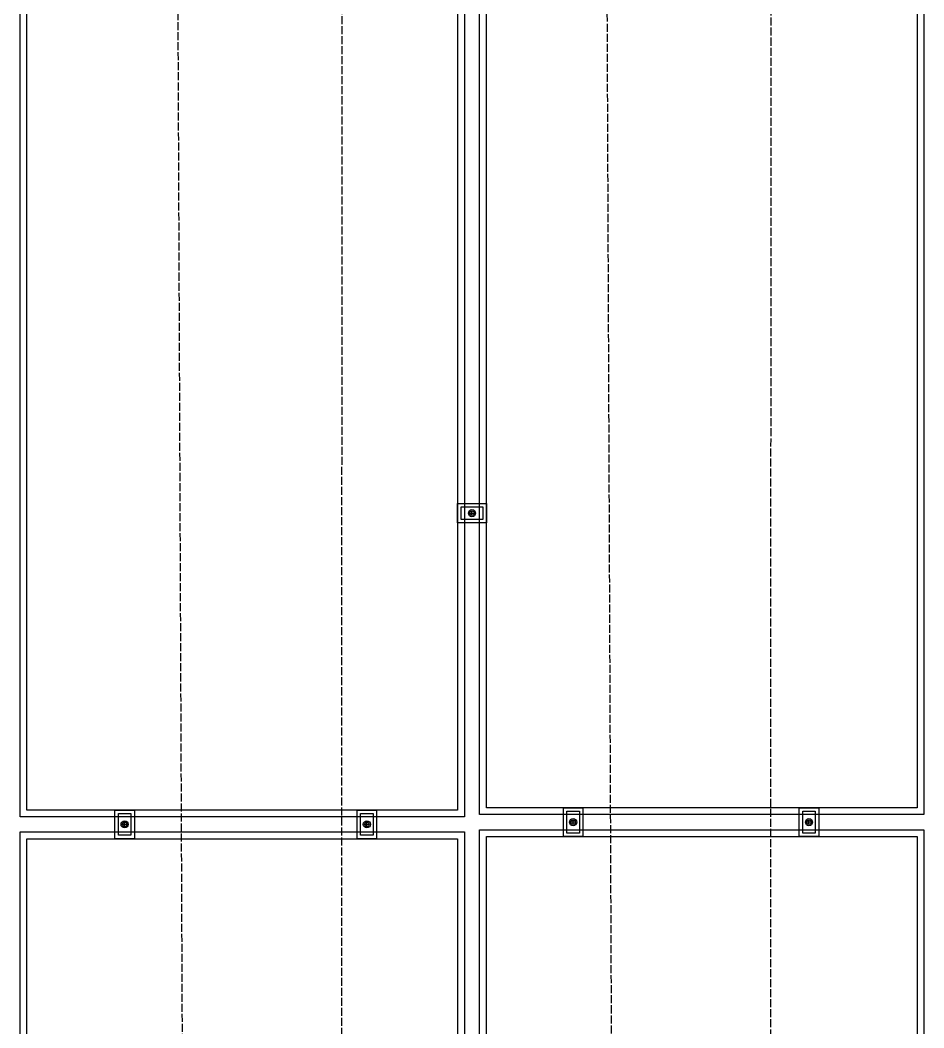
# Model space of a CAD drawing. Header units: millimetres. Extents: x 185509 to 291328, y 95263 to 331092.
# Drawn here: x 249998 to 251351, y 170864 to 172373 of the extents above; entities that cross this region are included whole.
import ezdxf

# ---------------------------------------------------------------- set-up
doc = ezdxf.new("R2010")
doc.units = ezdxf.units.MM
doc.linetypes.add('ACAD_ISO02W100', pattern=[15, 12, -3])
doc.layers.add('Cables string 1', color=20, linetype='ACAD_ISO02W100')
doc.layers.add('Cqbles string 2', color=72, linetype='ACAD_ISO02W100')

msp = doc.modelspace()

# ---------------------------------------------------------------- linework, layer by layer
for p, q in [((250671.167, 171634.28), (250677.957, 171634.28)), ((250674.562, 171630.885), (250674.562, 171637.675)), ((250157.876, 171168.353), (250151.086, 171168.353)), ((250154.481, 171164.958), (250154.481, 171171.747)), ((250520.57, 171168.353), (250513.78, 171168.353)), ((250517.175, 171164.958), (250517.175, 171171.747)), ((250829.314, 171171.631), (250822.524, 171171.631)), ((250825.919, 171168.236), (250825.919, 171175.026)), ((251182.527, 171171.631), (251175.737, 171171.631)), ((251179.132, 171168.236), (251179.132, 171175.026))]:
    msp.add_line(p, q)
for points in [[(249998.025, 171179.725), (249998.025, 173563.725), (250663.096, 173563.725), (250663.096, 171179.725)], [(250686.029, 171183.003), (250686.029, 173567.003), (251351.1, 173567.003), (251351.1, 171183.003)], [(250008.025, 171189.725), (250008.025, 173553.725), (250653.096, 173553.725), (250653.096, 171189.725)], [(250696.029, 171193.003), (250696.029, 173557.003), (251341.1, 173557.003), (251341.1, 171193.003)], [(250653.096, 171619.761), (250653.096, 171648.799), (250696.029, 171648.799), (250696.029, 171619.761)], [(250658.163, 171624.828), (250658.163, 171643.731), (250690.962, 171643.731), (250690.962, 171624.828)], [(250169, 171146.886), (250139.962, 171146.886), (250139.962, 171189.819), (250169, 171189.819)], [(250163.933, 171151.953), (250145.03, 171151.953), (250145.03, 171184.752), (250163.933, 171184.752)], [(250531.694, 171146.886), (250502.656, 171146.886), (250502.656, 171189.819), (250531.694, 171189.819)], [(250526.627, 171151.953), (250507.724, 171151.953), (250507.724, 171184.752), (250526.627, 171184.752)], [(250840.438, 171150.164), (250811.4, 171150.164), (250811.4, 171193.098), (250840.438, 171193.098)], [(250835.37, 171155.232), (250816.467, 171155.232), (250816.467, 171188.031), (250835.37, 171188.031)], [(251193.651, 171150.164), (251164.613, 171150.164), (251164.613, 171193.098), (251193.651, 171193.098)], [(251188.584, 171155.232), (251169.681, 171155.232), (251169.681, 171188.031), (251188.584, 171188.031)], [(249998.025, 168772.886), (249998.025, 171156.886), (250663.096, 171156.886), (250663.096, 168772.886)], [(250686.029, 168776.164), (250686.029, 171160.164), (251351.1, 171160.164), (251351.1, 168776.164)], [(250696.029, 168786.164), (250696.029, 171150.164), (251341.1, 171150.164), (251341.1, 168786.164)], [(250008.025, 168782.886), (250008.025, 171146.886), (250653.096, 171146.886), (250653.096, 168782.886)]]:
    msp.add_lwpolyline(points, close=True)
for centre, radius in [((250674.562, 171634.28), 5.395), ((250674.562, 171634.28), 3.395), ((250154.481, 171168.353), 5.395), ((250154.481, 171168.353), 3.395), ((250517.175, 171168.353), 5.395), ((250517.175, 171168.353), 3.395), ((250825.919, 171171.631), 5.395), ((250825.919, 171171.631), 3.395), ((251179.132, 171171.631), 5.395), ((251179.132, 171171.631), 3.395)]:
    msp.add_circle(centre, radius)
at = {"layer": 'Cables string 1'}
for p, q in [((250873.665, 173102.318), (250971.076, 149690.973)), ((250231.32, 173044.466), (250328.731, 149633.121))]:
    msp.add_line(p, q, dxfattribs=at)
at = {"layer": 'Cqbles string 2'}
for p, q in [((251122.513, 173201.379), (251110.212, 149687.007)), ((250480.169, 173143.527), (250467.868, 149629.155))]:
    msp.add_line(p, q, dxfattribs=at)

doc.saveas('drawing.dxf')
